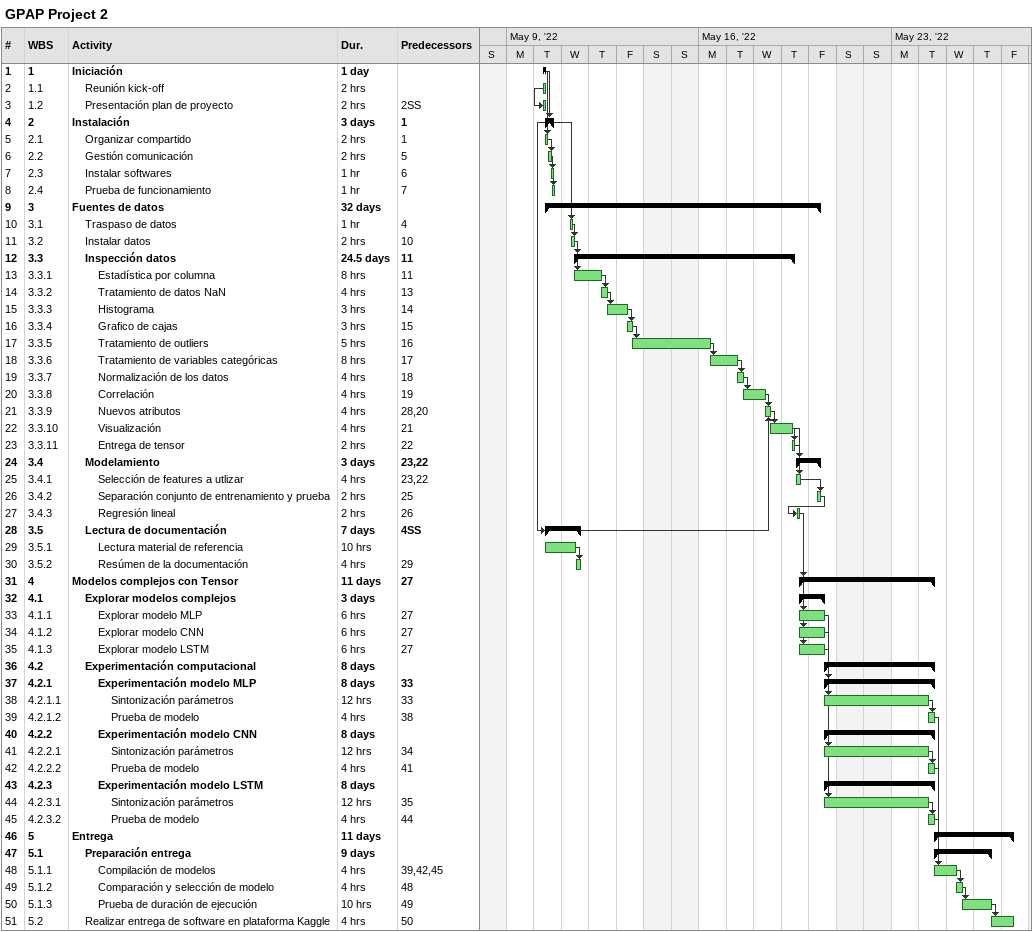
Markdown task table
GPAP Project 2

| ID | WBS | Task | Duration | Start | Finish | Predecessors |
|---|---|---|---|---|---|---|
| 1 | 1 | **Iniciación** | 1d | 2022-05-10 | 2022-05-10 |  |
| 2 | 1.1 | Reunión kick-off | 2h | 2022-05-10 | 2022-05-10 |  |
| 3 | 1.2 | Presentación plan de proyecto | 2h | 2022-05-10 | 2022-05-10 | 2SS |
| 4 | 2 | **Instalación** | 3d | 2022-05-10 | 2022-05-10 | 1 |
| 5 | 2.1 | Organizar compartido | 2h | 2022-05-10 | 2022-05-10 | 1 |
| 6 | 2.2 | Gestión comunicación | 2h | 2022-05-10 | 2022-05-10 | 5 |
| 7 | 2.3 | Instalar softwares | 1h | 2022-05-10 | 2022-05-10 | 6 |
| 8 | 2.4 | Prueba de funcionamiento | 1h | 2022-05-10 | 2022-05-10 | 7 |
| 9 | 3 | **Fuentes de datos** | 32d | 2022-05-10 | 2022-05-20 |  |
| 10 | 3.1 | Traspaso de datos | 1h | 2022-05-11 | 2022-05-11 | 4 |
| 11 | 3.2 | Instalar datos | 2h | 2022-05-11 | 2022-05-11 | 10 |
| 12 | 3.3 | **Inspección datos** | 24.5d | 2022-05-11 | 2022-05-19 | 11 |
| 13 | 3.3.1 | Estadística por columna | 8h | 2022-05-11 | 2022-05-12 | 11 |
| 14 | 3.3.2 | Tratamiento de datos NaN | 4h | 2022-05-12 | 2022-05-12 | 13 |
| 15 | 3.3.3 | Histograma | 3h | 2022-05-12 | 2022-05-13 | 14 |
| 16 | 3.3.4 | Grafico de cajas | 3h | 2022-05-13 | 2022-05-13 | 15 |
| 17 | 3.3.5 | Tratamiento de outliers | 5h | 2022-05-13 | 2022-05-16 | 16 |
| 18 | 3.3.6 | Tratamiento de variables categóricas | 8h | 2022-05-16 | 2022-05-17 | 17 |
| 19 | 3.3.7 | Normalización de los datos | 4h | 2022-05-17 | 2022-05-17 | 18 |
| 20 | 3.3.8 | Correlación | 4h | 2022-05-17 | 2022-05-18 | 19 |
| 21 | 3.3.9 | Nuevos atributos | 4h | 2022-05-18 | 2022-05-18 | 28, 20 |
| 22 | 3.3.10 | Visualización | 4h | 2022-05-18 | 2022-05-19 | 21 |
| 23 | 3.3.11 | Entrega de tensor | 2h | 2022-05-19 | 2022-05-19 | 22 |
| 24 | 3.4 | **Modelamiento** | 3d | 2022-05-19 | 2022-05-20 | 23, 22 |
| 25 | 3.4.1 | Selección de features a utlizar | 4h | 2022-05-19 | 2022-05-19 | 23, 22 |
| 26 | 3.4.2 | Separación conjunto de entrenamiento y prueba | 2h | 2022-05-20 | 2022-05-20 | 25 |
| 27 | 3.4.3 | Regresión lineal | 2h | 2022-05-19 | 2022-05-19 | 26 |
| 28 | 3.5 | **Lectura de documentación** | 7d | 2022-05-10 | 2022-05-11 | 4SS |
| 29 | 3.5.1 | Lectura material de referencia | 10h | 2022-05-10 | 2022-05-11 |  |
| 30 | 3.5.2 | Resúmen de la documentación | 4h | 2022-05-11 | 2022-05-11 | 29 |
| 31 | 4 | **Modelos complejos con Tensor** | 11d | 2022-05-19 | 2022-05-24 | 27 |
| 32 | 4.1 | **Explorar modelos complejos** | 3d | 2022-05-19 | 2022-05-20 |  |
| 33 | 4.1.1 | Explorar modelo MLP | 6h | 2022-05-19 | 2022-05-20 | 27 |
| 34 | 4.1.2 | Explorar modelo CNN | 6h | 2022-05-19 | 2022-05-20 | 27 |
| 35 | 4.1.3 | Explorar modelo LSTM | 6h | 2022-05-19 | 2022-05-20 | 27 |
| 36 | 4.2 | **Experimentación computacional** | 8d | 2022-05-20 | 2022-05-24 |  |
| 37 | 4.2.1 | **Experimentación modelo MLP** | 8d | 2022-05-20 | 2022-05-24 | 33 |
| 38 | 4.2.1.1 | Sintonización parámetros | 12h | 2022-05-20 | 2022-05-24 | 33 |
| 39 | 4.2.1.2 | Prueba de modelo | 4h | 2022-05-24 | 2022-05-24 | 38 |
| 40 | 4.2.2 | **Experimentación modelo CNN** | 8d | 2022-05-20 | 2022-05-24 |  |
| 41 | 4.2.2.1 | Sintonización parámetros | 12h | 2022-05-20 | 2022-05-24 | 34 |
| 42 | 4.2.2.2 | Prueba de modelo | 4h | 2022-05-24 | 2022-05-24 | 41 |
| 43 | 4.2.3 | **Experimentación modelo LSTM** | 8d | 2022-05-20 | 2022-05-24 |  |
| 44 | 4.2.3.1 | Sintonización parámetros | 12h | 2022-05-20 | 2022-05-24 | 35 |
| 45 | 4.2.3.2 | Prueba de modelo | 4h | 2022-05-24 | 2022-05-24 | 44 |
| 46 | 5 | **Entrega** | 11d | 2022-05-24 | 2022-05-27 |  |
| 47 | 5.1 | **Preparación entrega** | 9d | 2022-05-24 | 2022-05-26 |  |
| 48 | 5.1.1 | Compilación de modelos | 4h | 2022-05-24 | 2022-05-25 | 39, 42, 45 |
| 49 | 5.1.2 | Comparación y selección de modelo | 4h | 2022-05-25 | 2022-05-25 | 48 |
| 50 | 5.1.3 | Prueba de duración de ejecución | 10h | 2022-05-25 | 2022-05-26 | 49 |
| 51 | 5.2 | Realizar entrega de software en plataforma Kaggle | 4h | 2022-05-26 | 2022-05-27 | 50 |
